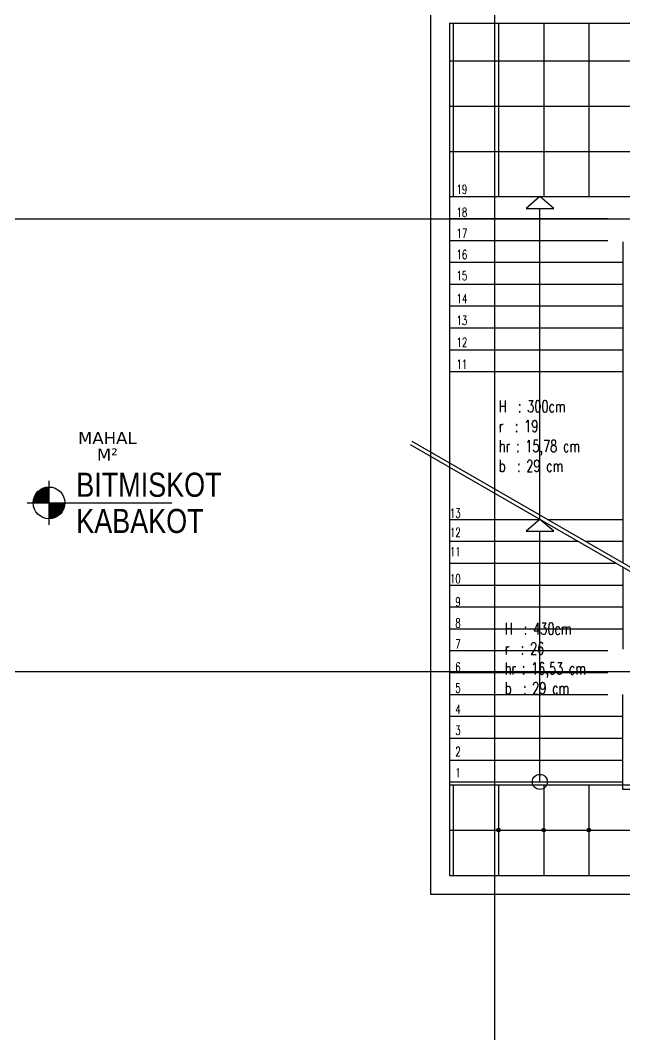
# Model space of a CAD drawing. Header units: millimetres. Extents: x 43168.9 to 43194.6, y -25545.1 to -25543.4.
# Drawn here: x 43174.199 to 43174.3594, y -25544.3202 to -25544.0512 of the extents above; entities that cross this region are included whole.
import ezdxf
from ezdxf.enums import TextEntityAlignment as Align

# ---------------------------------------------------------------- set-up
doc = ezdxf.new("R2010")
doc.units = ezdxf.units.MM
doc.header["$LTSCALE"] = 200
doc.linetypes.add('DASHDOT2', pattern=[0.5, 0.25, -0.125, 0, -0.125])
for name, color, linetype in [('aks_sgh', 5, 'DASHDOT2'), ('duv_sgh', 4, 'Continuous'), ('gor-3_sgh', 191, 'Continuous'), ('gor-4_sgh', 17, 'Continuous'), ('merdi_sgh', 3, 'Continuous'), ('sembol_sgh', 8, 'Continuous'), ('yazi-merdi_sgh', 9, 'Continuous')]:
    doc.layers.add(name, color=color, linetype=linetype)
doc.styles.add('text1', font='VERDANA.TTF')
doc.styles.add('text2', font='arial.ttf')
doc.styles.add('text3', font='simplex8.shx', dxfattribs={"width": 0.7})

msp = doc.modelspace()

# ---------------------------------------------------------------- linework, layer by layer
at = {"color": 0}
for p, q in [((43174.33688, -25544.09792), (43174.3332, -25544.10107)), ((43174.34055, -25544.10107), (43174.33688, -25544.09792)), ((43174.3332, -25544.10107), (43174.34055, -25544.10107)), ((43174.20666, -25544.17332), (43174.20666, -25544.18492)), ((43174.20086, -25544.17912), (43174.23926, -25544.17912)), ((43174.33688, -25544.18352), (43174.3332, -25544.18667)), ((43174.34055, -25544.18667), (43174.33688, -25544.18352)), ((43174.3332, -25544.18667), (43174.34055, -25544.18667))]:
    msp.add_line(p, q, dxfattribs=at)
for p, q in [((43174.20247, -25544.179), (43174.20654, -25544.17493)), ((43174.2025, -25544.17861), (43174.20615, -25544.17496)), ((43174.20258, -25544.17817), (43174.20572, -25544.17502)), ((43174.20271, -25544.17912), (43174.20666, -25544.17517)), ((43174.20273, -25544.17766), (43174.20521, -25544.17518)), ((43174.20306, -25544.17697), (43174.20451, -25544.17552)), ((43174.20307, -25544.17912), (43174.20666, -25544.17553)), ((43174.20342, -25544.17912), (43174.20666, -25544.17589)), ((43174.20666, -25544.1789), (43174.20381, -25544.17605)), ((43174.20666, -25544.17854), (43174.204, -25544.17588)), ((43174.20666, -25544.17818), (43174.2042, -25544.17572)), ((43174.20666, -25544.17782), (43174.20442, -25544.17558)), ((43174.20666, -25544.17746), (43174.20464, -25544.17544)), ((43174.20666, -25544.1771), (43174.20488, -25544.17533)), ((43174.20666, -25544.17674), (43174.20513, -25544.17521)), ((43174.20666, -25544.17638), (43174.20539, -25544.17512)), ((43174.20666, -25544.17602), (43174.20567, -25544.17504)), ((43174.20666, -25544.17567), (43174.20598, -25544.17498)), ((43174.20666, -25544.17531), (43174.20629, -25544.17494)), ((43174.20666, -25544.17495), (43174.20663, -25544.17492)), ((43174.20293, -25544.17912), (43174.20249, -25544.17868)), ((43174.20329, -25544.17912), (43174.20253, -25544.17837)), ((43174.20365, -25544.17912), (43174.2026, -25544.17808)), ((43174.204, -25544.17912), (43174.20267, -25544.17779)), ((43174.20436, -25544.17912), (43174.20278, -25544.17754)), ((43174.20472, -25544.17912), (43174.20289, -25544.17729)), ((43174.20508, -25544.17912), (43174.20301, -25544.17705)), ((43174.20544, -25544.17912), (43174.20315, -25544.17683)), ((43174.2058, -25544.17912), (43174.20329, -25544.17661)), ((43174.20616, -25544.17912), (43174.20346, -25544.17642)), ((43174.20652, -25544.17912), (43174.20362, -25544.17622)), ((43174.20378, -25544.17912), (43174.20666, -25544.17625)), ((43174.20414, -25544.17912), (43174.20666, -25544.1766)), ((43174.2045, -25544.17912), (43174.20666, -25544.17696)), ((43174.20486, -25544.17912), (43174.20666, -25544.17732)), ((43174.20522, -25544.17912), (43174.20666, -25544.17768)), ((43174.20558, -25544.17912), (43174.20666, -25544.17804)), ((43174.20594, -25544.17912), (43174.20666, -25544.1784)), ((43174.2063, -25544.17912), (43174.20666, -25544.17876)), ((43174.20257, -25544.17912), (43174.20247, -25544.17902)), ((43174.20666, -25544.17948), (43174.20702, -25544.17912)), ((43174.20666, -25544.17984), (43174.20738, -25544.17912)), ((43174.20666, -25544.1802), (43174.20773, -25544.17912)), ((43174.20666, -25544.18056), (43174.20809, -25544.17912)), ((43174.20666, -25544.18092), (43174.20845, -25544.17912)), ((43174.20666, -25544.18127), (43174.20881, -25544.17912)), ((43174.20666, -25544.18163), (43174.20917, -25544.17912)), ((43174.20666, -25544.18199), (43174.20953, -25544.17912)), ((43174.20666, -25544.18235), (43174.20989, -25544.17912)), ((43174.20666, -25544.18271), (43174.21025, -25544.17912)), ((43174.20666, -25544.18307), (43174.21061, -25544.17912)), ((43174.20956, -25544.18216), (43174.20666, -25544.17926)), ((43174.20936, -25544.18232), (43174.20666, -25544.17962)), ((43174.20916, -25544.18248), (43174.20666, -25544.17998)), ((43174.20895, -25544.18263), (43174.20666, -25544.18034)), ((43174.20873, -25544.18277), (43174.20666, -25544.18069)), ((43174.20849, -25544.18289), (43174.20666, -25544.18105)), ((43174.20824, -25544.18299), (43174.20666, -25544.18141)), ((43174.20678, -25544.18331), (43174.21085, -25544.17924)), ((43174.20973, -25544.18197), (43174.20688, -25544.17912)), ((43174.20717, -25544.18328), (43174.21082, -25544.17962)), ((43174.2099, -25544.18178), (43174.20724, -25544.17912)), ((43174.21005, -25544.18158), (43174.2076, -25544.17912)), ((43174.20761, -25544.18319), (43174.21075, -25544.18005)), ((43174.2102, -25544.18136), (43174.20796, -25544.17912)), ((43174.20812, -25544.18305), (43174.2106, -25544.18057)), ((43174.21034, -25544.18114), (43174.20832, -25544.17912)), ((43174.21045, -25544.18089), (43174.20867, -25544.17912)), ((43174.2088, -25544.18272), (43174.21026, -25544.18127)), ((43174.21056, -25544.18065), (43174.20903, -25544.17912)), ((43174.21066, -25544.18038), (43174.20939, -25544.17912)), ((43174.21074, -25544.1801), (43174.20975, -25544.17912)), ((43174.21079, -25544.1798), (43174.21011, -25544.17912)), ((43174.21084, -25544.17949), (43174.21047, -25544.17912)), ((43174.21086, -25544.17915), (43174.21083, -25544.17912)), ((43174.20799, -25544.1831), (43174.20666, -25544.18177)), ((43174.2077, -25544.18317), (43174.20666, -25544.18213)), ((43174.20741, -25544.18324), (43174.20666, -25544.18249)), ((43174.20709, -25544.18329), (43174.20666, -25544.18285)), ((43174.20676, -25544.18331), (43174.20666, -25544.18321))]:
    msp.add_line(p, q)
msp.add_circle((43174.20666, -25544.17912), 0.0042, dxfattribs=at)
at = {"layer": 'aks_sgh'}
for p, q in [((43174.32488, -25543.74092), (43174.32488, -25544.60992)), ((43174.62688, -25544.10392), (43173.82488, -25544.10392)), ((43174.62688, -25544.22392), (43173.82488, -25544.22392))]:
    msp.add_line(p, q, dxfattribs=at)
at = {"layer": 'duv_sgh'}
for p, q in [((43174.30788, -25544.04692), (43174.30788, -25544.28292)), ((43174.31288, -25544.05192), (43174.31288, -25544.27792)), ((43174.31288, -25544.05192), (43174.36588, -25544.05192)), ((43174.31288, -25544.27792), (43174.36588, -25544.27792)), ((43174.30788, -25544.28292), (43174.36088, -25544.28292))]:
    msp.add_line(p, q, dxfattribs=at)
at = {"layer": 'gor-3_sgh'}
for p, q in [((43174.32568, -25544.26571), (43174.32608, -25544.26571)), ((43174.32568, -25544.26611), (43174.32568, -25544.26571)), ((43174.32608, -25544.26611), (43174.32568, -25544.26611)), ((43174.32608, -25544.26571), (43174.32608, -25544.26611)), ((43174.33768, -25544.26571), (43174.33808, -25544.26571)), ((43174.33768, -25544.26611), (43174.33768, -25544.26571)), ((43174.33808, -25544.26611), (43174.33768, -25544.26611)), ((43174.33808, -25544.26571), (43174.33808, -25544.26611)), ((43174.34968, -25544.26571), (43174.35008, -25544.26571)), ((43174.34968, -25544.26611), (43174.34968, -25544.26571)), ((43174.35008, -25544.26611), (43174.34968, -25544.26611)), ((43174.35008, -25544.26571), (43174.35008, -25544.26611))]:
    msp.add_line(p, q, dxfattribs=at)
at = {"layer": 'gor-3_sgh', "linetype": 'ByBlock', "lineweight": -2}
for p, q in [((43174.32595, -25544.26598), (43174.32581, -25544.26584)), ((43174.32595, -25544.26584), (43174.32581, -25544.26598)), ((43174.33795, -25544.26598), (43174.33781, -25544.26584)), ((43174.33795, -25544.26584), (43174.33781, -25544.26598)), ((43174.34995, -25544.26598), (43174.34981, -25544.26584)), ((43174.34995, -25544.26584), (43174.34981, -25544.26598))]:
    msp.add_line(p, q, dxfattribs=at)
at = {"layer": 'gor-3_sgh'}
for centre in [(43174.32588, -25544.26591), (43174.33788, -25544.26591), (43174.34988, -25544.26591)]:
    msp.add_circle(centre, 0.000483, dxfattribs=at)
at = {"layer": 'gor-4_sgh'}
for p, q in [((43174.31388, -25544.05192), (43174.31388, -25544.09792)), ((43174.32588, -25544.05192), (43174.32588, -25544.09792)), ((43174.33788, -25544.05192), (43174.33788, -25544.09792)), ((43174.34988, -25544.05192), (43174.34988, -25544.09792)), ((43174.31288, -25544.06191), (43174.54288, -25544.06191)), ((43174.31288, -25544.07391), (43174.54288, -25544.07391)), ((43174.31288, -25544.08591), (43174.54288, -25544.08591)), ((43174.31288, -25544.09791), (43174.53388, -25544.09791)), ((43174.31288, -25544.25391), (43174.54288, -25544.25391)), ((43174.31388, -25544.25391), (43174.31388, -25544.27792)), ((43174.32588, -25544.25391), (43174.32588, -25544.27792)), ((43174.33788, -25544.25391), (43174.33788, -25544.27792)), ((43174.34988, -25544.25391), (43174.34988, -25544.27792)), ((43174.31288, -25544.26591), (43174.54288, -25544.26591))]:
    msp.add_line(p, q, dxfattribs=at)
at = {"layer": 'merdi_sgh'}
for p, q in [((43174.31288, -25544.09792), (43174.35488, -25544.09792)), ((43174.31288, -25544.10372), (43174.35488, -25544.10372)), ((43174.31288, -25544.10952), (43174.35488, -25544.10952)), ((43174.35888, -25544.10992), (43174.35888, -25544.19507)), ((43174.31288, -25544.11532), (43174.35888, -25544.11532)), ((43174.31288, -25544.12112), (43174.35888, -25544.12112)), ((43174.31288, -25544.12692), (43174.35888, -25544.12692)), ((43174.31288, -25544.13272), (43174.35888, -25544.13272)), ((43174.31288, -25544.13852), (43174.35888, -25544.13852)), ((43174.31288, -25544.14432), (43174.35888, -25544.14432)), ((43174.30244, -25544.16364), (43174.3707, -25544.20304)), ((43174.30294, -25544.16277), (43174.3712, -25544.20218)), ((43174.31288, -25544.18352), (43174.33688, -25544.18352)), ((43174.33888, -25544.18352), (43174.35888, -25544.18352)), ((43174.31288, -25544.18932), (43174.34693, -25544.18932)), ((43174.34893, -25544.18932), (43174.35888, -25544.18932)), ((43174.31288, -25544.19512), (43174.35697, -25544.19512)), ((43174.35888, -25544.19622), (43174.35888, -25544.21792)), ((43174.31288, -25544.20092), (43174.35888, -25544.20092)), ((43174.31288, -25544.20672), (43174.35888, -25544.20672)), ((43174.31288, -25544.21252), (43174.35888, -25544.21252)), ((43174.31288, -25544.21832), (43174.35488, -25544.21832)), ((43174.31288, -25544.22412), (43174.35488, -25544.22412)), ((43174.31288, -25544.22992), (43174.35488, -25544.22992)), ((43174.35888, -25544.25512), (43174.35888, -25544.22991)), ((43174.31288, -25544.23572), (43174.35888, -25544.23572)), ((43174.31288, -25544.24152), (43174.35888, -25544.24152)), ((43174.31288, -25544.24732), (43174.35888, -25544.24732)), ((43174.31288, -25544.25312), (43174.35888, -25544.25312)), ((43174.36688, -25544.25512), (43174.35888, -25544.25512))]:
    msp.add_line(p, q, dxfattribs=at)
at = {"layer": 'sembol_sgh'}
for p, q in [((43174.33688, -25544.18352), (43174.33688, -25544.10107)), ((43174.33688, -25544.25312), (43174.33688, -25544.18667))]:
    msp.add_line(p, q, dxfattribs=at)
msp.add_circle((43174.33688, -25544.25312), 0.002, dxfattribs=at)

# ---------------------------------------------------------------- texts
at = {"color": 7, "style": 'text1'}
for tag, text, p in [('MAHAL', '', (43174.22214, -25544.16191)), ('M²', 'm²', (43174.22214, -25544.16629))]:
    msp.add_attdef(tag, text=text, height=0.0032, dxfattribs=at).set_placement(p, align=Align.MIDDLE)
at = {"color": 0, "style": 'text2', "width": 0.8}
for tag, p, s in [('BITMISKOT', (43174.2139, -25544.17752), '+0,10'), ('KABAKOT', (43174.2139, -25544.18712), '±0,00')]:
    msp.add_attdef(tag, p, s, height=0.0064, dxfattribs=at)
at = {"layer": 'yazi-merdi_sgh', "style": 'text3', "width": 0.7}
for s, p in [('19', (43174.31763, -25544.09716)), ('18', (43174.31763, -25544.10326)), ('17', (43174.31763, -25544.10886)), ('16', (43174.31763, -25544.11446)), ('15', (43174.31763, -25544.12006)), ('14', (43174.31763, -25544.12616)), ('13', (43174.31763, -25544.13196)), ('12', (43174.31763, -25544.13776)), ('11', (43174.31763, -25544.14356)), ('13', (43174.31587, -25544.18306)), ('12', (43174.31587, -25544.18816)), ('11', (43174.31587, -25544.19327)), ('10', (43174.31587, -25544.20046)), ('9', (43174.31587, -25544.20656)), ('8', (43174.31587, -25544.21216)), ('7', (43174.31587, -25544.21776)), ('6', (43174.31587, -25544.22386)), ('5', (43174.31587, -25544.22946)), ('4', (43174.31587, -25544.23506)), ('3', (43174.31587, -25544.24066)), ('2', (43174.31587, -25544.24626)), ('1', (43174.31587, -25544.25186))]:
    msp.add_text(s, height=0.0024, dxfattribs=at).set_placement(p, align=Align.RIGHT)
for s, p in [('H  : 300cm', (43174.32594, -25544.15511)), ('r  : 19', (43174.32599, -25544.16038)), ('hr : 15,78 cm', (43174.32599, -25544.16564)), ('b  : 29 cm', (43174.32599, -25544.1709)), ('H  : 430cm', (43174.32752, -25544.21407)), ('r  : 26', (43174.32757, -25544.21933)), ('hr : 16,53 cm', (43174.32756, -25544.2246)), ('b  : 29 cm', (43174.32756, -25544.22986))]:
    msp.add_text(s, height=0.00315, dxfattribs=at).set_placement(p)

doc.saveas('drawing.dxf')
